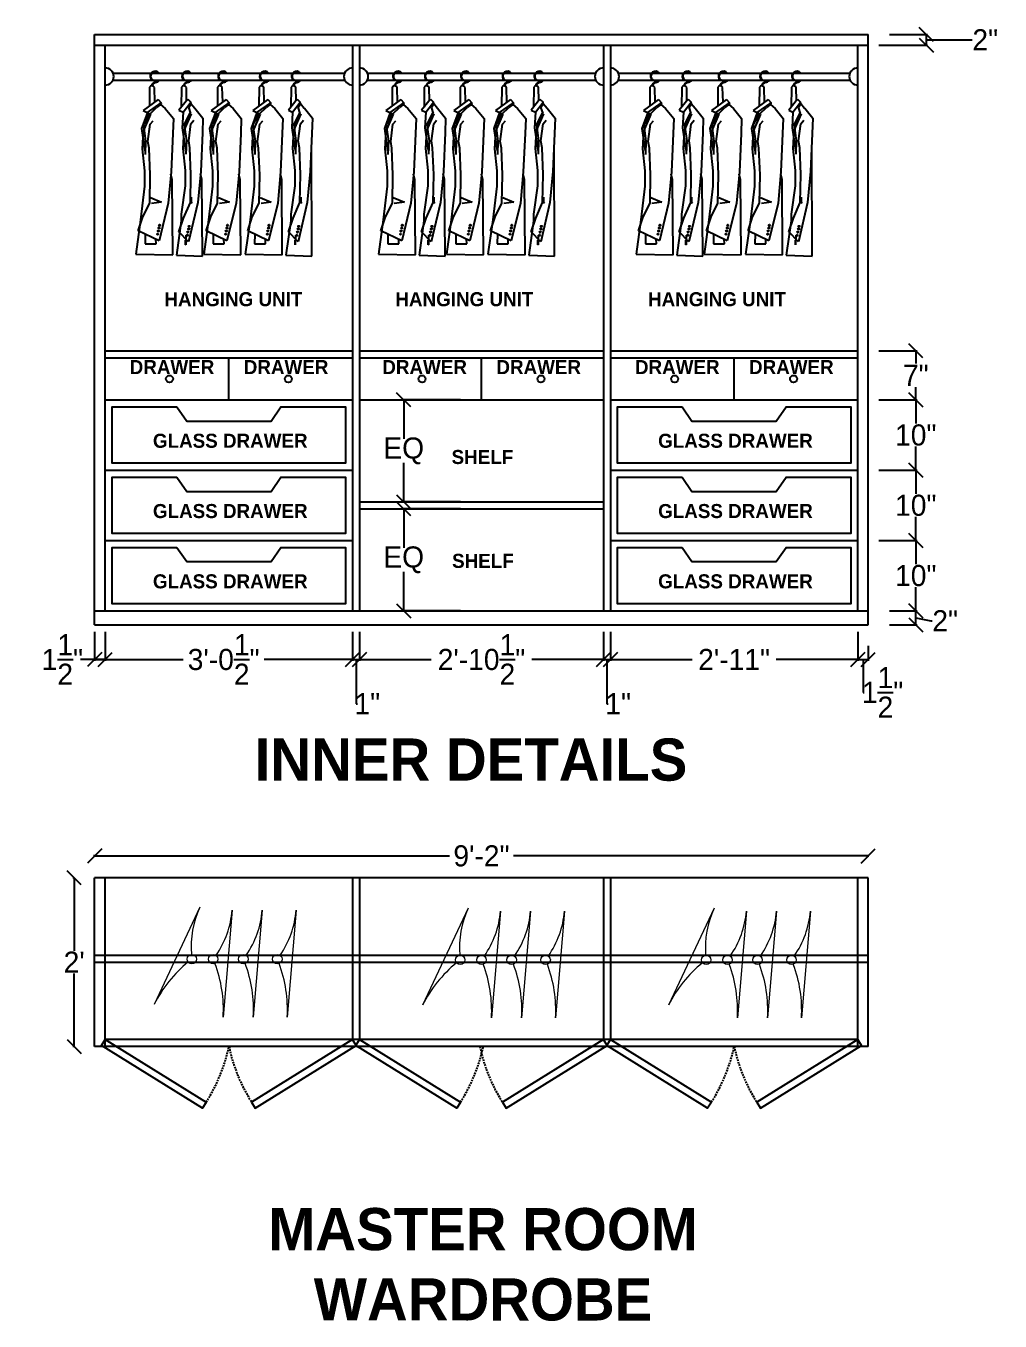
# Model space of a CAD drawing. Header units: inches. Extents: x -2624 to 3682, y -673 to 3670.
# Drawn here: x 480 to 618.5, y 1325.4 to 1509.7 of the extents above; entities that cross this region are included whole.
import ezdxf

# ---------------------------------------------------------------- set-up
doc = ezdxf.new("R2010")
doc.units = ezdxf.units.IN
doc.header["$MEASUREMENT"] = 0
doc.linetypes.add('DASHED2', pattern=[0.375, 0.25, -0.125])
doc.layers.add('Furniture', color=251, linetype='Continuous', lineweight=18)
doc.styles.add('HEMI', font='stylu.ttf')
doc.styles.get("Standard").update_dxf_attribs({"font": 'arial.ttf'})
doc.dimstyles.get("Standard").update_dxf_attribs({"dimtxt": 0.18, "dimasz": 0.18, "dimexe": 0.18, "dimexo": 0.0625, "dimgap": 0.09, "dimtad": 0, "dimtih": 1, "dimtoh": 1, "dimdec": 0, "dimzin": 0, "dimdsep": 46, "dimlunit": 4, "dimtxsty": 'Standard', "dimcen": 0.09, "dimadec": 0, "dimazin": 0, "dimtfac": 1, "dimtdec": 0, "dimtofl": 0, "dimtmove": 0, "dimatfit": 3, "dimfxl": 1, "dimtolj": 1, "dimtzin": 0, "dimarcsym": 0})

# ---------------------------------------------------------------- blocks, each defined once
blk = doc.blocks.new('46u46 u')
at = {"layer": 'Furniture', "color": 133, "lineweight": -2, "true_color": 0x84cdcc}
for p, q in [((1719223.22, 5855.25), (1719238.43, 5853.97)), ((1719223.22, 5850.43), (1719238.43, 5849.14)), ((1719223.22, 5846.14), (1719238.43, 5844.86)), ((1719222.81, 5841.56), (1719236.62, 5835.07))]:
    blk.add_line(p, q, dxfattribs=at)
for centre in [(1719230.18, 5852.56), (1719230.18, 5847.73), (1719230.18, 5843.45), (1719230.18, 5840.42)]:
    blk.add_circle(centre, 0.673, dxfattribs=at)
for centre, radius, start, end in [((1719222.13, 5842.1), 13.19, 55.3487, 85.2486), ((1719237.35, 5835.38), 18.62, 86.6903, 110.6016), ((1719222.13, 5837.28), 13.19, 55.3487, 85.2486), ((1719237.35, 5830.56), 18.62, 86.6903, 110.6016), ((1719222.13, 5833), 13.19, 55.3487, 85.2486), ((1719237.35, 5826.27), 18.62, 86.6903, 110.6016), ((1719228.44, 5853.49), 13.19, 244.7514, 274.6513), ((1719244.98, 5851.7), 18.62, 219.3984, 243.3097)]:
    blk.add_arc(centre, radius, start, end, dxfattribs=at)
blk = doc.blocks.new('rdth')
at = {"color": 18, "true_color": 0x000000}
for p, q in [((3607.32, 824.21), (3607.31, 822.23)), ((3607.87, 822.64), (3607.83, 824.19)), ((3610.69, 824.21), (3610.67, 822.12)), ((3611.23, 822.81), (3611.2, 824.19)), ((3614.48, 824.21), (3614.47, 822.23)), ((3615.03, 822.64), (3614.99, 824.19)), ((3618.86, 824.21), (3618.85, 822.23)), ((3619.41, 822.64), (3619.37, 824.19)), ((3622.23, 824.21), (3622.22, 822.12)), ((3622.77, 822.81), (3622.74, 824.19)), ((3608.23, 822.91), (3606.66, 821.75)), ((3607.1, 821.54), (3608.55, 822.59)), ((3607.38, 821.41), (3608.07, 822.09)), ((3608.58, 822.47), (3608.07, 822.09)), ((3608.23, 822.91), (3608.55, 822.59)), ((3608.48, 822.4), (3608.98, 821.97)), ((3608.58, 822.47), (3608.55, 822.59)), ((3611.34, 822.95), (3610.41, 821.79)), ((3610.85, 821.58), (3611.67, 822.63)), ((3611.34, 822.95), (3611.67, 822.63)), ((3611.7, 822.51), (3611.45, 822.13)), ((3611.67, 821.45), (3611.45, 822.13)), ((3611.7, 822.51), (3611.67, 822.63)), ((3611.69, 822.51), (3612.09, 822.01)), ((3615.39, 822.91), (3613.82, 821.75)), ((3614.26, 821.54), (3615.71, 822.59)), ((3614.54, 821.41), (3615.23, 822.09)), ((3615.74, 822.47), (3615.23, 822.09)), ((3615.39, 822.91), (3615.71, 822.59)), ((3615.64, 822.4), (3616.14, 821.97)), ((3615.74, 822.47), (3615.71, 822.59)), ((3619.77, 822.91), (3618.2, 821.75)), ((3618.64, 821.54), (3620.1, 822.59)), ((3618.92, 821.41), (3619.61, 822.09)), ((3620.12, 822.47), (3619.61, 822.09)), ((3619.77, 822.91), (3620.1, 822.59)), ((3620.02, 822.4), (3620.52, 821.97)), ((3620.12, 822.47), (3620.1, 822.59)), ((3622.89, 822.95), (3621.95, 821.79)), ((3622.4, 821.58), (3623.21, 822.63)), ((3622.89, 822.95), (3623.21, 822.63)), ((3623.24, 822.51), (3622.99, 822.13)), ((3623.21, 821.45), (3622.99, 822.13)), ((3623.24, 822.51), (3623.21, 822.63)), ((3623.23, 822.51), (3623.63, 822.01)), ((3607.1, 821.54), (3606.49, 819.88)), ((3607.43, 821.39), (3606.65, 819.6)), ((3606.66, 821.75), (3607.43, 821.38)), ((3606.68, 820.22), (3607.32, 821.44)), ((3608.98, 821.97), (3609.83, 820.93)), ((3609.83, 820.93), (3609.77, 819.35)), ((3610.41, 821.79), (3610.85, 821.58)), ((3610.85, 821.58), (3610.77, 819.92)), ((3611.71, 821.43), (3610.94, 819.64)), ((3610.96, 820.26), (3611.61, 821.48)), ((3611.69, 820.37), (3611.99, 820.73)), ((3612.1, 822.01), (3612.95, 820.97)), ((3612.95, 820.97), (3612.89, 819.4)), ((3614.26, 821.54), (3613.65, 819.88)), ((3614.59, 821.39), (3613.81, 819.6)), ((3613.82, 821.75), (3614.59, 821.38)), ((3613.84, 820.22), (3614.48, 821.44)), ((3616.14, 821.97), (3616.99, 820.93)), ((3616.99, 820.93), (3616.93, 819.35)), ((3618.64, 821.54), (3618.03, 819.88)), ((3618.97, 821.39), (3618.19, 819.6)), ((3618.2, 821.75), (3618.97, 821.38)), ((3618.22, 820.22), (3618.86, 821.44)), ((3620.52, 821.97), (3621.38, 820.93)), ((3621.38, 820.93), (3621.31, 819.35)), ((3621.95, 821.79), (3622.4, 821.58)), ((3622.4, 821.58), (3622.32, 819.92)), ((3623.26, 821.43), (3622.48, 819.64)), ((3622.51, 820.26), (3623.15, 821.48)), ((3623.23, 820.37), (3623.53, 820.73)), ((3623.64, 822.01), (3624.49, 820.97)), ((3624.49, 820.97), (3624.25, 815.33)), ((3606.49, 819.88), (3606.83, 817.52)), ((3606.65, 819.6), (3606.55, 817.71)), ((3606.68, 820.22), (3606.91, 818.54)), ((3607.16, 818.5), (3607.4, 820.33)), ((3607.4, 820.33), (3607.71, 820.69)), ((3609.77, 819.35), (3609.59, 815.29)), ((3610.77, 819.92), (3611.12, 817.56)), ((3610.94, 819.64), (3610.84, 817.76)), ((3610.96, 820.26), (3611.2, 818.58)), ((3611.45, 818.55), (3611.69, 820.37)), ((3612.89, 819.4), (3612.71, 815.33)), ((3613.65, 819.88), (3613.99, 817.52)), ((3613.81, 819.6), (3613.71, 817.71)), ((3613.84, 820.22), (3614.07, 818.54)), ((3614.32, 818.5), (3614.56, 820.33)), ((3614.56, 820.33), (3614.86, 820.69)), ((3616.93, 819.35), (3616.75, 815.29)), ((3618.03, 819.88), (3618.37, 817.52)), ((3618.19, 819.6), (3618.09, 817.71)), ((3618.22, 820.22), (3618.46, 818.54)), ((3618.7, 818.5), (3618.94, 820.33)), ((3618.94, 820.33), (3619.25, 820.69)), ((3621.31, 819.35), (3621.13, 815.29)), ((3622.32, 819.92), (3622.66, 817.56)), ((3622.48, 819.64), (3622.38, 817.76)), ((3622.51, 820.26), (3622.74, 818.58)), ((3622.99, 818.55), (3623.23, 820.37)), ((3606.91, 818.54), (3606.86, 817.12)), ((3607.28, 817.78), (3607.16, 818.5)), ((3611.2, 818.58), (3611.14, 817.16)), ((3611.57, 817.82), (3611.45, 818.55)), ((3614.07, 818.54), (3614.02, 817.12)), ((3614.44, 817.78), (3614.32, 818.5)), ((3618.46, 818.54), (3618.4, 817.12)), ((3618.82, 817.78), (3618.7, 818.5)), ((3622.74, 818.58), (3622.69, 817.16)), ((3623.11, 817.82), (3622.99, 818.55)), ((3624.43, 806.42), (3624.37, 818.15)), ((3606.55, 817.71), (3606.79, 815.41)), ((3607.4, 814.98), (3607.28, 817.78)), ((3610.84, 817.76), (3611.08, 815.45)), ((3611.69, 815.02), (3611.57, 817.82)), ((3613.71, 817.71), (3613.95, 815.41)), ((3614.56, 814.98), (3614.44, 817.78)), ((3618.09, 817.71), (3618.34, 815.41)), ((3618.94, 814.98), (3618.82, 817.78)), ((3622.38, 817.76), (3622.62, 815.45)), ((3623.23, 815.02), (3623.11, 817.82)), ((3606.79, 815.41), (3606.79, 813.77)), ((3609.59, 815.29), (3609.29, 812.01)), ((3611.08, 815.45), (3611.08, 813.81)), ((3612.71, 815.33), (3612.4, 812.05)), ((3613.95, 815.41), (3613.95, 813.77)), ((3616.75, 815.29), (3616.45, 812.01)), ((3618.34, 815.41), (3618.34, 813.77)), ((3621.13, 815.29), (3620.83, 812.01)), ((3622.62, 815.45), (3622.62, 813.81)), ((3624.25, 815.33), (3623.94, 812.05)), ((3607.34, 812.01), (3607.4, 814.98)), ((3609.71, 814.44), (3609.57, 815.04)), ((3609.77, 806.53), (3609.71, 814.44)), ((3611.63, 812.05), (3611.69, 815.02)), ((3612.83, 814.48), (3612.68, 815.08)), ((3612.89, 806.42), (3612.83, 814.48)), ((3614.5, 812.01), (3614.56, 814.98)), ((3616.87, 814.44), (3616.73, 815.04)), ((3616.93, 806.53), (3616.87, 814.44)), ((3618.88, 812.01), (3618.94, 814.98)), ((3621.25, 814.44), (3621.11, 815.04)), ((3621.31, 806.53), (3621.25, 814.44)), ((3623.17, 812.05), (3623.23, 815.02)), ((3606.79, 813.77), (3606.37, 810.22)), ((3607.43, 812.59), (3608.6, 812.11)), ((3611.08, 813.81), (3610.66, 810.83)), ((3611.72, 812.63), (3611.72, 812.15)), ((3613.95, 813.77), (3613.53, 810.22)), ((3614.59, 812.59), (3615.76, 812.11)), ((3618.34, 813.77), (3617.91, 810.22)), ((3618.97, 812.59), (3620.14, 812.11)), ((3622.62, 813.81), (3622.2, 810.83)), ((3623.26, 812.63), (3623.26, 812.15)), ((3606.61, 810.54), (3607.34, 812.01)), ((3608.6, 812.11), (3607.53, 811.95)), ((3609.29, 812.01), (3608.32, 808.04)), ((3610.9, 810.43), (3611.63, 812.05)), ((3612.4, 812.05), (3611.43, 807.93)), ((3611.72, 812.15), (3611.81, 811.99)), ((3613.77, 810.54), (3614.5, 812.01)), ((3615.76, 812.11), (3614.69, 811.95)), ((3616.45, 812.01), (3615.48, 808.04)), ((3618.15, 810.54), (3618.88, 812.01)), ((3620.14, 812.11), (3619.07, 811.95)), ((3620.83, 812.01), (3619.86, 808.04)), ((3622.44, 810.43), (3623.17, 812.05)), ((3623.94, 812.05), (3622.98, 807.93)), ((3623.26, 812.15), (3623.36, 811.99)), ((3606.37, 810.24), (3605.87, 806.63)), ((3606.13, 809.08), (3606.61, 810.54)), ((3606.37, 810.22), (3606.37, 810.24)), ((3610.66, 810.13), (3610.15, 806.52)), ((3610.42, 808.97), (3610.9, 810.43)), ((3610.66, 810.83), (3610.66, 810.13)), ((3613.53, 810.24), (3613.03, 806.63)), ((3613.29, 809.08), (3613.77, 810.54)), ((3613.53, 810.22), (3613.53, 810.24)), ((3617.91, 810.24), (3617.41, 806.63)), ((3617.67, 809.08), (3618.15, 810.54)), ((3617.91, 810.22), (3617.91, 810.24)), ((3622.2, 810.13), (3621.7, 806.52)), ((3621.96, 808.97), (3622.44, 810.43)), ((3622.2, 810.83), (3622.2, 810.13)), ((3608.32, 808.04), (3606.13, 809.08)), ((3606.87, 808.73), (3606.85, 807.7)), ((3611.43, 807.93), (3610.42, 808.97)), ((3611.15, 808.62), (3611.14, 807.59)), ((3615.48, 808.04), (3613.29, 809.08)), ((3614.02, 808.73), (3614.01, 807.7)), ((3619.86, 808.04), (3617.67, 809.08)), ((3618.41, 808.73), (3618.39, 807.7)), ((3622.98, 807.93), (3621.96, 808.97)), ((3622.69, 808.62), (3622.68, 807.59)), ((3606.85, 807.7), (3608.01, 807.72)), ((3608.01, 807.72), (3608, 808.2)), ((3611.12, 807.61), (3611.11, 808.09)), ((3611.14, 807.59), (3611.12, 807.61)), ((3614.01, 807.7), (3615.17, 807.72)), ((3615.17, 807.72), (3615.15, 808.2)), ((3618.39, 807.7), (3619.55, 807.72)), ((3619.55, 807.72), (3619.54, 808.2)), ((3622.67, 807.61), (3622.65, 808.09)), ((3622.68, 807.59), (3622.67, 807.61)), ((3605.87, 806.63), (3609.77, 806.53)), ((3610.15, 806.52), (3612.89, 806.42)), ((3613.03, 806.63), (3616.93, 806.53)), ((3617.41, 806.63), (3621.31, 806.53)), ((3621.7, 806.52), (3624.43, 806.42))]:
    blk.add_line(p, q, dxfattribs=at)
for centre, radius in [((3607.62, 824.97), 0.055), ((3610.97, 824.97), 0.055), ((3614.78, 824.97), 0.055), ((3619.16, 824.97), 0.055), ((3622.51, 824.97), 0.055), ((3608.19, 808.73), 0.0683), ((3608.25, 809.06), 0.0683), ((3608.33, 809.38), 0.0683), ((3608.38, 809.66), 0.0683), ((3611.3, 808.61), 0.0683), ((3611.36, 808.95), 0.0683), ((3611.45, 809.27), 0.0683), ((3611.5, 809.55), 0.0683), ((3615.35, 808.73), 0.0683), ((3615.41, 809.06), 0.0683), ((3615.49, 809.38), 0.0683), ((3615.54, 809.66), 0.0683), ((3619.73, 808.73), 0.0683), ((3619.79, 809.06), 0.0683), ((3619.87, 809.38), 0.0683), ((3619.92, 809.66), 0.0683), ((3622.84, 808.61), 0.0683), ((3622.91, 808.95), 0.0683), ((3622.99, 809.27), 0.0683), ((3623.04, 809.55), 0.0683)]:
    blk.add_circle(centre, radius, dxfattribs=at)
for centre, radius, start, end in [((3607.9, 825.38), 0.522, 58.8889, 230.4094), ((3607.9, 825.38), 0.465, 58.8889, 230.4094), ((3607.86, 825.31), 0.552, 278.1438, 320.7311), ((3607.86, 825.31), 0.609, 278.1438, 325.0188), ((3607.86, 825.31), 0.552, 46.2084, 58.8889), ((3607.86, 825.31), 0.609, 40.831, 58.8889), ((3611.26, 825.38), 0.522, 58.8889, 230.4094), ((3611.26, 825.38), 0.465, 58.8889, 230.4094), ((3611.21, 825.31), 0.552, 278.1438, 320.7311), ((3611.21, 825.31), 0.609, 278.1438, 325.0188), ((3611.21, 825.31), 0.552, 46.2084, 58.8889), ((3611.21, 825.31), 0.609, 40.831, 58.8889), ((3615.06, 825.38), 0.522, 58.8889, 230.4094), ((3615.06, 825.38), 0.465, 58.8889, 230.4094), ((3615.01, 825.31), 0.552, 278.1438, 320.7311), ((3615.01, 825.31), 0.609, 278.1438, 325.0188), ((3615.01, 825.31), 0.552, 46.2084, 58.8889), ((3615.01, 825.31), 0.609, 40.831, 58.8889), ((3619.44, 825.38), 0.522, 58.8889, 230.4094), ((3619.44, 825.38), 0.465, 58.8889, 230.4094), ((3619.4, 825.31), 0.552, 278.1438, 320.7311), ((3619.4, 825.31), 0.609, 278.1438, 325.0188), ((3619.4, 825.31), 0.552, 46.2084, 58.8889), ((3619.4, 825.31), 0.609, 40.831, 58.8889), ((3622.8, 825.38), 0.522, 58.8889, 230.4094), ((3622.8, 825.38), 0.465, 58.8889, 230.4094), ((3622.75, 825.31), 0.552, 278.1438, 320.7311), ((3622.75, 825.31), 0.609, 278.1438, 325.0188), ((3622.75, 825.31), 0.552, 46.2084, 58.8889), ((3622.75, 825.31), 0.609, 40.831, 58.8889), ((3607.57, 824.07), 0.288, 24.2419, 150.7783), ((3608, 824.31), 0.457, 98.1438, 177.8717), ((3608, 824.31), 0.4, 98.1438, 177.7449), ((3610.94, 824.07), 0.288, 24.2419, 150.7783), ((3611.35, 824.31), 0.457, 98.1438, 177.8717), ((3611.35, 824.31), 0.4, 98.1438, 177.7449), ((3614.73, 824.07), 0.288, 24.2419, 150.7783), ((3615.16, 824.31), 0.457, 98.1438, 177.8717), ((3615.16, 824.31), 0.4, 98.1438, 177.7449), ((3619.11, 824.07), 0.288, 24.2419, 150.7783), ((3619.54, 824.31), 0.457, 98.1438, 177.8717), ((3619.54, 824.31), 0.4, 98.1438, 177.7449), ((3622.48, 824.07), 0.288, 24.2419, 150.7783), ((3622.89, 824.31), 0.457, 98.1438, 177.8717), ((3622.89, 824.31), 0.4, 98.1438, 177.7449)]:
    blk.add_arc(centre, radius, start, end, dxfattribs=at)
blk = doc.blocks.new('_Oblique')
at = {"color": 0, "linetype": 'ByBlock', "lineweight": -2}
blk.add_line((-0.5, -0.5), (0.5, 0.5), dxfattribs=at)
blk = doc.blocks.new('*D98')
at = {"color": 254, "lineweight": -2, "transparency": 16777216}
for p, q in [((486.75, 1388.45), (486.66, 1388.45)), ((486.75, 1364.45), (486.66, 1364.45))]:
    blk.add_line(p, q, dxfattribs=at)
at = {"color": 5, "lineweight": -2, "transparency": 16777216}
for p, q in [((486.84, 1388.45), (486.84, 1378.07)), ((486.84, 1364.45), (486.84, 1374.83))]:
    blk.add_line(p, q, dxfattribs=at)
at = {"layer": 'Defpoints', "color": 0, "transparency": 16777216}
for p in [(489.75, 1388.45), (486.84, 1364.45), (489.75, 1364.45)]:
    blk.add_point(p, dxfattribs=at)
at = {"color": 5, "lineweight": -2, "transparency": 16777216, "xscale": 2, "yscale": 2, "zscale": 2}
for p, rotation in [((486.84, 1388.45), 90), ((486.84, 1364.45), 270)]:
    blk.add_blockref('_Oblique', p, dxfattribs=dict(at, rotation=rotation))
at = {"color": 5, "transparency": 16777216, "insert": (486.84, 1376.45), "char_height": 3, "attachment_point": 5, "style": 'HEMI'}
blk.add_mtext("\\A1;2'", dxfattribs=at)
blk = doc.blocks.new('*D99')
at = {"color": 254, "lineweight": -2, "transparency": 16777216}
for p, q in [((489.75, 1391.45), (489.75, 1391.73)), ((599.75, 1391.45), (599.75, 1391.73))]:
    blk.add_line(p, q, dxfattribs=at)
at = {"color": 5, "lineweight": -2, "transparency": 16777216}
for p, q in [((489.75, 1391.55), (540.18, 1391.55)), ((599.75, 1391.55), (549.32, 1391.55))]:
    blk.add_line(p, q, dxfattribs=at)
at = {"layer": 'Defpoints', "color": 0, "transparency": 16777216}
for p in [(599.75, 1391.55), (489.75, 1388.45), (599.75, 1388.45)]:
    blk.add_point(p, dxfattribs=at)
at = {"color": 5, "lineweight": -2, "transparency": 16777216, "xscale": 2, "yscale": 2, "zscale": 2, "rotation": 180}
blk.add_blockref('_Oblique', (489.75, 1391.55), dxfattribs=at)
at = {"color": 5, "lineweight": -2, "transparency": 16777216, "xscale": 2, "yscale": 2, "zscale": 2}
blk.add_blockref('_Oblique', (599.75, 1391.55), dxfattribs=at)
at = {"color": 5, "transparency": 16777216, "insert": (544.75, 1391.55), "char_height": 3, "attachment_point": 5, "style": 'HEMI'}
blk.add_mtext('\\A1;9\'-2"', dxfattribs=at)
blk = doc.blocks.new('*D100')
at = {"color": 254, "lineweight": -2, "transparency": 16777216}
for p, q in [((602.75, 1426.43), (606.68, 1426.43)), ((602.75, 1424.43), (606.68, 1424.43))]:
    blk.add_line(p, q, dxfattribs=at)
at = {"color": 5, "lineweight": -2, "transparency": 16777216}
for p, q in [((606.5, 1424.43), (606.5, 1426.43)), ((606.5, 1425.43), (608.64, 1425.02)), ((608.64, 1425.02), (608.82, 1425.02))]:
    blk.add_line(p, q, dxfattribs=at)
at = {"layer": 'Defpoints', "color": 0, "transparency": 16777216}
for p in [(599.75, 1426.43), (606.5, 1426.43), (599.75, 1424.43)]:
    blk.add_point(p, dxfattribs=at)
at = {"color": 5, "lineweight": -2, "transparency": 16777216, "xscale": 2, "yscale": 2, "zscale": 2}
for p, rotation in [((606.5, 1426.43), 90), ((606.5, 1424.43), 270)]:
    blk.add_blockref('_Oblique', p, dxfattribs=dict(at, rotation=rotation))
at = {"color": 5, "transparency": 16777216, "insert": (610.68, 1425.02), "char_height": 3, "attachment_point": 5, "style": 'HEMI'}
blk.add_mtext('\\A1;2"', dxfattribs=at)
blk = doc.blocks.new('*D101')
at = {"color": 254, "lineweight": -2, "transparency": 16777216}
for p, q in [((601.25, 1436.43), (606.68, 1436.43)), ((602.75, 1426.43), (606.68, 1426.43))]:
    blk.add_line(p, q, dxfattribs=at)
at = {"color": 5, "lineweight": -2, "transparency": 16777216}
for p, q in [((606.5, 1436.43), (606.5, 1433.08)), ((606.5, 1426.43), (606.5, 1429.79))]:
    blk.add_line(p, q, dxfattribs=at)
at = {"layer": 'Defpoints', "color": 0, "transparency": 16777216}
for p in [(598.25, 1436.43), (606.5, 1436.43), (599.75, 1426.43)]:
    blk.add_point(p, dxfattribs=at)
at = {"color": 5, "lineweight": -2, "transparency": 16777216, "xscale": 2, "yscale": 2, "zscale": 2}
for p, rotation in [((606.5, 1436.43), 90), ((606.5, 1426.43), 270)]:
    blk.add_blockref('_Oblique', p, dxfattribs=dict(at, rotation=rotation))
at = {"color": 5, "transparency": 16777216, "insert": (606.5, 1431.43), "char_height": 3, "attachment_point": 5, "style": 'HEMI'}
blk.add_mtext('\\A1;10"', dxfattribs=at)
blk = doc.blocks.new('*D102')
at = {"color": 254, "lineweight": -2, "transparency": 16777216}
for p, q in [((601.25, 1446.43), (606.68, 1446.43)), ((601.25, 1436.43), (606.68, 1436.43))]:
    blk.add_line(p, q, dxfattribs=at)
at = {"color": 5, "lineweight": -2, "transparency": 16777216}
for p, q in [((606.5, 1446.43), (606.5, 1443.08)), ((606.5, 1436.43), (606.5, 1439.79))]:
    blk.add_line(p, q, dxfattribs=at)
at = {"layer": 'Defpoints', "color": 0, "transparency": 16777216}
for p in [(598.25, 1446.43), (606.5, 1446.43), (598.25, 1436.43)]:
    blk.add_point(p, dxfattribs=at)
at = {"color": 5, "lineweight": -2, "transparency": 16777216, "xscale": 2, "yscale": 2, "zscale": 2}
for p, rotation in [((606.5, 1446.43), 90), ((606.5, 1436.43), 270)]:
    blk.add_blockref('_Oblique', p, dxfattribs=dict(at, rotation=rotation))
at = {"color": 5, "transparency": 16777216, "insert": (606.5, 1441.43), "char_height": 3, "attachment_point": 5, "style": 'HEMI'}
blk.add_mtext('\\A1;10"', dxfattribs=at)
blk = doc.blocks.new('*D97')
at = {"color": 254, "lineweight": -2, "transparency": 16777216}
for p, q in [((601.25, 1456.43), (606.68, 1456.43)), ((601.25, 1446.43), (606.68, 1446.43))]:
    blk.add_line(p, q, dxfattribs=at)
at = {"color": 5, "lineweight": -2, "transparency": 16777216}
for p, q in [((606.5, 1456.43), (606.5, 1453.08)), ((606.5, 1446.43), (606.5, 1449.79))]:
    blk.add_line(p, q, dxfattribs=at)
at = {"layer": 'Defpoints', "color": 0, "transparency": 16777216}
for p in [(598.25, 1456.43), (606.5, 1456.43), (598.25, 1446.43)]:
    blk.add_point(p, dxfattribs=at)
at = {"color": 5, "lineweight": -2, "transparency": 16777216, "xscale": 2, "yscale": 2, "zscale": 2}
for p, rotation in [((606.5, 1456.43), 90), ((606.5, 1446.43), 270)]:
    blk.add_blockref('_Oblique', p, dxfattribs=dict(at, rotation=rotation))
at = {"color": 5, "transparency": 16777216, "insert": (606.5, 1451.43), "char_height": 3, "attachment_point": 5, "style": 'HEMI'}
blk.add_mtext('\\A1;10"', dxfattribs=at)
blk = doc.blocks.new('*D111')
at = {"color": 254, "lineweight": -2, "transparency": 16777216}
for p, q in [((601.25, 1463.43), (606.68, 1463.43)), ((601.25, 1456.43), (606.68, 1456.43))]:
    blk.add_line(p, q, dxfattribs=at)
at = {"color": 5, "lineweight": -2, "transparency": 16777216}
for p, q in [((606.5, 1463.43), (606.5, 1461.63)), ((606.5, 1456.43), (606.5, 1458.24))]:
    blk.add_line(p, q, dxfattribs=at)
at = {"layer": 'Defpoints', "color": 0, "transparency": 16777216}
for p in [(598.25, 1463.43), (606.5, 1463.43), (598.25, 1456.43)]:
    blk.add_point(p, dxfattribs=at)
at = {"color": 5, "lineweight": -2, "transparency": 16777216, "xscale": 2, "yscale": 2, "zscale": 2}
for p, rotation in [((606.5, 1463.43), 90), ((606.5, 1456.43), 270)]:
    blk.add_blockref('_Oblique', p, dxfattribs=dict(at, rotation=rotation))
at = {"color": 5, "transparency": 16777216, "insert": (606.5, 1459.93), "char_height": 3, "attachment_point": 5, "style": 'HEMI'}
blk.add_mtext('\\A1;7"', dxfattribs=at)
blk = doc.blocks.new('*D112')
at = {"color": 254, "lineweight": -2, "transparency": 16777216}
for p, q in [((602.75, 1508.43), (608.18, 1508.43)), ((601.25, 1506.93), (608.18, 1506.93))]:
    blk.add_line(p, q, dxfattribs=at)
at = {"color": 5, "lineweight": -2, "transparency": 16777216}
for p, q in [((608, 1508.43), (608, 1506.93)), ((608, 1507.68), (614.34, 1507.68)), ((614.34, 1507.68), (614.52, 1507.68))]:
    blk.add_line(p, q, dxfattribs=at)
at = {"layer": 'Defpoints', "color": 0, "transparency": 16777216}
for p in [(599.75, 1508.43), (598.25, 1506.93), (608, 1506.93)]:
    blk.add_point(p, dxfattribs=at)
at = {"color": 5, "lineweight": -2, "transparency": 16777216, "xscale": 2, "yscale": 2, "zscale": 2}
for p, rotation in [((608, 1508.43), 90), ((608, 1506.93), 270)]:
    blk.add_blockref('_Oblique', p, dxfattribs=dict(at, rotation=rotation))
at = {"color": 5, "transparency": 16777216, "insert": (616.38, 1507.68), "char_height": 3, "attachment_point": 5, "style": 'HEMI'}
blk.add_mtext('\\A1;2"', dxfattribs=at)
blk = doc.blocks.new('*D113')
at = {"color": 254, "lineweight": -2, "transparency": 16777216}
for p, q in [((489.75, 1423.43), (489.75, 1419.33)), ((491.25, 1423.43), (491.25, 1419.33))]:
    blk.add_line(p, q, dxfattribs=at)
at = {"color": 5, "lineweight": -2, "transparency": 16777216}
for p, q in [((489.75, 1419.51), (487.75, 1419.51)), ((491.25, 1419.51), (489.75, 1419.51))]:
    blk.add_line(p, q, dxfattribs=at)
at = {"layer": 'Defpoints', "color": 0, "transparency": 16777216}
for p in [(489.75, 1426.43), (491.25, 1426.43), (489.75, 1419.51)]:
    blk.add_point(p, dxfattribs=at)
at = {"color": 5, "lineweight": -2, "transparency": 16777216, "xscale": 2, "yscale": 2, "zscale": 2, "rotation": 180}
blk.add_blockref('_Oblique', (489.75, 1419.51), dxfattribs=at)
at = {"color": 5, "lineweight": -2, "transparency": 16777216, "xscale": 2, "yscale": 2, "zscale": 2}
blk.add_blockref('_Oblique', (491.25, 1419.51), dxfattribs=at)
at = {"color": 5, "transparency": 16777216, "insert": (485.16, 1419.51), "char_height": 3, "attachment_point": 5, "style": 'HEMI'}
blk.add_mtext('\\A1;1{\\H1x;\\S1/2;}"', dxfattribs=at)
blk = doc.blocks.new('*D114')
at = {"color": 254, "lineweight": -2, "transparency": 16777216}
for p, q in [((489.75, 1423.43), (489.75, 1419.33)), ((526.42, 1423.43), (526.42, 1419.33))]:
    blk.add_line(p, q, dxfattribs=at)
at = {"color": 5, "lineweight": -2, "transparency": 16777216}
for p, q in [((489.75, 1419.51), (502.33, 1419.51)), ((526.42, 1419.51), (513.84, 1419.51))]:
    blk.add_line(p, q, dxfattribs=at)
at = {"layer": 'Defpoints', "color": 0, "transparency": 16777216}
for p in [(489.75, 1426.43), (526.42, 1426.43), (526.42, 1419.51)]:
    blk.add_point(p, dxfattribs=at)
at = {"color": 5, "lineweight": -2, "transparency": 16777216, "xscale": 2, "yscale": 2, "zscale": 2, "rotation": 180}
blk.add_blockref('_Oblique', (489.75, 1419.51), dxfattribs=at)
at = {"color": 5, "lineweight": -2, "transparency": 16777216, "xscale": 2, "yscale": 2, "zscale": 2}
blk.add_blockref('_Oblique', (526.42, 1419.51), dxfattribs=at)
at = {"color": 5, "transparency": 16777216, "insert": (508.09, 1419.51), "char_height": 3, "attachment_point": 5, "style": 'HEMI'}
blk.add_mtext('\\A1;3\'-0{\\H1x;\\S1/2;}"', dxfattribs=at)
blk = doc.blocks.new('*D107')
at = {"color": 254, "lineweight": -2, "transparency": 16777216}
for p, q in [((526.42, 1423.43), (526.42, 1419.33)), ((527.42, 1423.43), (527.42, 1419.33))]:
    blk.add_line(p, q, dxfattribs=at)
at = {"color": 5, "lineweight": -2, "transparency": 16777216}
for p, q in [((526.42, 1419.51), (527.42, 1419.51)), ((526.92, 1419.51), (526.92, 1413.22)), ((526.92, 1413.22), (527.1, 1413.22))]:
    blk.add_line(p, q, dxfattribs=at)
at = {"layer": 'Defpoints', "color": 0, "transparency": 16777216}
for p in [(526.42, 1426.43), (527.42, 1426.43), (527.42, 1419.51)]:
    blk.add_point(p, dxfattribs=at)
at = {"color": 5, "lineweight": -2, "transparency": 16777216, "xscale": 2, "yscale": 2, "zscale": 2, "rotation": 180}
blk.add_blockref('_Oblique', (526.42, 1419.51), dxfattribs=at)
at = {"color": 5, "lineweight": -2, "transparency": 16777216, "xscale": 2, "yscale": 2, "zscale": 2}
blk.add_blockref('_Oblique', (527.42, 1419.51), dxfattribs=at)
at = {"color": 5, "transparency": 16777216, "insert": (528.52, 1413.22), "char_height": 3, "attachment_point": 5, "style": 'HEMI'}
blk.add_mtext('\\A1;1"', dxfattribs=at)
blk = doc.blocks.new('*D108')
at = {"color": 254, "lineweight": -2, "transparency": 16777216}
for p, q in [((527.42, 1423.43), (527.42, 1419.33)), ((562.09, 1423.43), (562.09, 1419.33))]:
    blk.add_line(p, q, dxfattribs=at)
at = {"color": 5, "lineweight": -2, "transparency": 16777216}
for p, q in [((527.42, 1419.51), (537.6, 1419.51)), ((562.09, 1419.51), (551.9, 1419.51))]:
    blk.add_line(p, q, dxfattribs=at)
at = {"layer": 'Defpoints', "color": 0, "transparency": 16777216}
for p in [(527.42, 1426.43), (562.09, 1426.43), (562.09, 1419.51)]:
    blk.add_point(p, dxfattribs=at)
at = {"color": 5, "lineweight": -2, "transparency": 16777216, "xscale": 2, "yscale": 2, "zscale": 2, "rotation": 180}
blk.add_blockref('_Oblique', (527.42, 1419.51), dxfattribs=at)
at = {"color": 5, "lineweight": -2, "transparency": 16777216, "xscale": 2, "yscale": 2, "zscale": 2}
blk.add_blockref('_Oblique', (562.09, 1419.51), dxfattribs=at)
at = {"color": 5, "transparency": 16777216, "insert": (544.75, 1419.51), "char_height": 3, "attachment_point": 5, "style": 'HEMI'}
blk.add_mtext('\\A1;2\'-10{\\H1x;\\S1/2;}"', dxfattribs=at)
blk = doc.blocks.new('*D109')
at = {"color": 254, "lineweight": -2, "transparency": 16777216}
for p, q in [((562.09, 1423.43), (562.09, 1419.33)), ((563.09, 1423.43), (563.09, 1419.33))]:
    blk.add_line(p, q, dxfattribs=at)
at = {"color": 5, "lineweight": -2, "transparency": 16777216}
for p, q in [((562.09, 1419.51), (563.09, 1419.51)), ((562.59, 1419.51), (562.59, 1413.22)), ((562.59, 1413.22), (562.77, 1413.22))]:
    blk.add_line(p, q, dxfattribs=at)
at = {"layer": 'Defpoints', "color": 0, "transparency": 16777216}
for p in [(562.09, 1426.43), (563.09, 1426.43), (563.09, 1419.51)]:
    blk.add_point(p, dxfattribs=at)
at = {"color": 5, "lineweight": -2, "transparency": 16777216, "xscale": 2, "yscale": 2, "zscale": 2, "rotation": 180}
blk.add_blockref('_Oblique', (562.09, 1419.51), dxfattribs=at)
at = {"color": 5, "lineweight": -2, "transparency": 16777216, "xscale": 2, "yscale": 2, "zscale": 2}
blk.add_blockref('_Oblique', (563.09, 1419.51), dxfattribs=at)
at = {"color": 5, "transparency": 16777216, "insert": (564.19, 1413.22), "char_height": 3, "attachment_point": 5, "style": 'HEMI'}
blk.add_mtext('\\A1;1"', dxfattribs=at)
blk = doc.blocks.new('*D110')
at = {"color": 254, "lineweight": -2, "transparency": 16777216}
for p, q in [((563.09, 1423.43), (563.09, 1419.33)), ((598.25, 1423.43), (598.25, 1419.33))]:
    blk.add_line(p, q, dxfattribs=at)
at = {"color": 5, "lineweight": -2, "transparency": 16777216}
for p, q in [((563.09, 1419.51), (574.69, 1419.51)), ((598.25, 1419.51), (586.65, 1419.51))]:
    blk.add_line(p, q, dxfattribs=at)
at = {"layer": 'Defpoints', "color": 0, "transparency": 16777216}
for p in [(563.09, 1426.43), (598.25, 1426.43), (598.25, 1419.51)]:
    blk.add_point(p, dxfattribs=at)
at = {"color": 5, "lineweight": -2, "transparency": 16777216, "xscale": 2, "yscale": 2, "zscale": 2, "rotation": 180}
blk.add_blockref('_Oblique', (563.09, 1419.51), dxfattribs=at)
at = {"color": 5, "lineweight": -2, "transparency": 16777216, "xscale": 2, "yscale": 2, "zscale": 2}
blk.add_blockref('_Oblique', (598.25, 1419.51), dxfattribs=at)
at = {"color": 5, "transparency": 16777216, "insert": (580.67, 1419.51), "char_height": 3, "attachment_point": 5, "style": 'HEMI'}
blk.add_mtext('\\A1;2\'-11"', dxfattribs=at)
blk = doc.blocks.new('*D104')
at = {"color": 254, "lineweight": -2, "transparency": 16777216}
for p, q in [((598.25, 1423.43), (598.25, 1419.33)), ((599.75, 1421.43), (599.75, 1419.33))]:
    blk.add_line(p, q, dxfattribs=at)
at = {"color": 5, "lineweight": -2, "transparency": 16777216}
for p, q in [((598.25, 1419.51), (599.75, 1419.51)), ((599, 1419.51), (599, 1414.83)), ((599, 1414.83), (599.18, 1414.83))]:
    blk.add_line(p, q, dxfattribs=at)
at = {"layer": 'Defpoints', "color": 0, "transparency": 16777216}
for p in [(598.25, 1426.43), (599.75, 1424.43), (599.75, 1419.51)]:
    blk.add_point(p, dxfattribs=at)
at = {"color": 5, "lineweight": -2, "transparency": 16777216, "xscale": 2, "yscale": 2, "zscale": 2, "rotation": 180}
blk.add_blockref('_Oblique', (598.25, 1419.51), dxfattribs=at)
at = {"color": 5, "lineweight": -2, "transparency": 16777216, "xscale": 2, "yscale": 2, "zscale": 2}
blk.add_blockref('_Oblique', (599.75, 1419.51), dxfattribs=at)
at = {"color": 5, "transparency": 16777216, "insert": (601.78, 1414.83), "char_height": 3, "attachment_point": 5, "style": 'HEMI'}
blk.add_mtext('\\A1;1{\\H1x;\\S1/2;}"', dxfattribs=at)
blk = doc.blocks.new('*D105')
at = {"color": 254, "lineweight": -2, "transparency": 16777216}
for p, q in [((541.75, 1456.43), (533.51, 1456.43)), ((541.75, 1441.93), (533.51, 1441.93))]:
    blk.add_line(p, q, dxfattribs=at)
at = {"color": 5, "lineweight": -2, "transparency": 16777216}
for p, q in [((533.69, 1456.43), (533.69, 1450.88)), ((533.69, 1441.93), (533.69, 1447.48))]:
    blk.add_line(p, q, dxfattribs=at)
at = {"layer": 'Defpoints', "color": 0, "transparency": 16777216}
for p in [(544.75, 1456.43), (533.69, 1441.93), (544.75, 1441.93)]:
    blk.add_point(p, dxfattribs=at)
at = {"color": 5, "lineweight": -2, "transparency": 16777216, "xscale": 2, "yscale": 2, "zscale": 2}
for p, rotation in [((533.69, 1456.43), 90), ((533.69, 1441.93), 270)]:
    blk.add_blockref('_Oblique', p, dxfattribs=dict(at, rotation=rotation))
at = {"color": 5, "transparency": 16777216, "insert": (533.69, 1449.18), "char_height": 3, "attachment_point": 5, "style": 'HEMI'}
blk.add_mtext('\\A1;EQ', dxfattribs=at)
blk = doc.blocks.new('*D106')
at = {"color": 254, "lineweight": -2, "transparency": 16777216}
for p, q in [((541.75, 1440.93), (533.51, 1440.93)), ((541.75, 1426.43), (533.51, 1426.43))]:
    blk.add_line(p, q, dxfattribs=at)
at = {"color": 5, "lineweight": -2, "transparency": 16777216}
for p, q in [((533.69, 1440.93), (533.69, 1435.38)), ((533.69, 1426.43), (533.69, 1431.98))]:
    blk.add_line(p, q, dxfattribs=at)
at = {"layer": 'Defpoints', "color": 0, "transparency": 16777216}
for p in [(544.75, 1440.93), (533.69, 1426.43), (544.75, 1426.43)]:
    blk.add_point(p, dxfattribs=at)
at = {"color": 5, "lineweight": -2, "transparency": 16777216, "xscale": 2, "yscale": 2, "zscale": 2}
for p, rotation in [((533.69, 1440.93), 90), ((533.69, 1426.43), 270)]:
    blk.add_blockref('_Oblique', p, dxfattribs=dict(at, rotation=rotation))
at = {"color": 5, "transparency": 16777216, "insert": (533.69, 1433.68), "char_height": 3, "attachment_point": 5, "style": 'HEMI'}
blk.add_mtext('\\A1;EQ', dxfattribs=at)

msp = doc.modelspace()

# ---------------------------------------------------------------- linework, layer by layer
at = {"color": 18, "true_color": 0x000000}
for p, q in [((489.75, 1424.43), (489.75, 1508.43)), ((489.75, 1508.43), (599.75, 1508.43)), ((599.75, 1424.43), (599.75, 1508.43)), ((489.75, 1506.93), (599.75, 1506.93)), ((491.25, 1426.43), (491.25, 1506.93)), ((526.42, 1506.93), (526.42, 1426.43)), ((527.42, 1506.93), (527.42, 1426.43)), ((562.09, 1506.93), (562.09, 1426.43)), ((563.09, 1506.93), (563.09, 1426.43)), ((598.25, 1426.43), (598.25, 1506.93)), ((492.35, 1501.93), (525.32, 1501.93)), ((492.38, 1502.93), (525.29, 1502.93)), ((528.52, 1501.93), (560.98, 1501.93)), ((528.55, 1502.93), (560.96, 1502.93)), ((564.19, 1501.93), (597.15, 1501.93)), ((564.21, 1502.93), (597.12, 1502.93)), ((491.25, 1463.43), (526.42, 1463.43)), ((527.42, 1463.43), (562.09, 1463.43)), ((563.09, 1463.43), (598.25, 1463.43)), ((491.25, 1462.43), (526.42, 1462.43)), ((508.84, 1456.43), (508.84, 1462.43)), ((527.42, 1462.43), (562.09, 1462.43)), ((544.75, 1456.43), (544.75, 1462.43)), ((563.09, 1462.43), (598.25, 1462.43)), ((580.67, 1456.43), (580.67, 1462.43)), ((491.25, 1456.43), (526.42, 1456.43)), ((527.42, 1456.43), (562.09, 1456.43)), ((563.09, 1456.43), (598.25, 1456.43)), ((491.25, 1446.43), (526.42, 1446.43)), ((563.09, 1446.43), (598.25, 1446.43)), ((527.42, 1441.93), (562.09, 1441.93)), ((527.42, 1440.93), (562.09, 1440.93)), ((491.25, 1436.43), (526.42, 1436.43)), ((563.09, 1436.43), (598.25, 1436.43)), ((489.75, 1426.43), (599.75, 1426.43)), ((489.75, 1424.43), (599.75, 1424.43)), ((599.75, 1388.45), (489.75, 1388.45)), ((489.75, 1364.45), (489.75, 1388.45)), ((491.25, 1364.45), (491.25, 1388.45)), ((526.42, 1388.45), (526.42, 1365.45)), ((527.42, 1388.45), (527.42, 1365.45)), ((562.09, 1388.45), (562.09, 1365.45)), ((563.09, 1388.45), (563.09, 1365.45)), ((598.25, 1364.45), (598.25, 1388.45)), ((599.75, 1364.45), (599.75, 1388.45)), ((599.75, 1364.45), (489.75, 1364.45)), ((598.25, 1365.45), (491.25, 1365.45))]:
    msp.add_line(p, q, dxfattribs=at)
at = {"color": 9, "true_color": 0xc7c8ca}
for p, q in [((489.75, 1377.45), (599.75, 1377.45)), ((489.75, 1376.45), (599.75, 1376.45))]:
    msp.add_line(p, q, dxfattribs=at)
at = {"color": 143, "true_color": 0x7aafdf}
for points in [[(501.45, 1455.43), (502.84, 1453.43), (514.84, 1453.43), (516.22, 1455.43), (525.42, 1455.43), (525.42, 1447.43), (492.25, 1447.43), (492.25, 1455.43)], [(573.28, 1455.43), (574.67, 1453.43), (586.67, 1453.43), (588.05, 1455.43), (597.25, 1455.43), (597.25, 1447.43), (564.09, 1447.43), (564.09, 1455.43)], [(501.45, 1445.43), (502.84, 1443.43), (514.84, 1443.43), (516.22, 1445.43), (525.42, 1445.43), (525.42, 1437.43), (492.25, 1437.43), (492.25, 1445.43)], [(573.28, 1445.43), (574.67, 1443.43), (586.67, 1443.43), (588.05, 1445.43), (597.25, 1445.43), (597.25, 1437.43), (564.09, 1437.43), (564.09, 1445.43)], [(501.45, 1435.43), (502.84, 1433.43), (514.84, 1433.43), (516.22, 1435.43), (525.42, 1435.43), (525.42, 1427.43), (492.25, 1427.43), (492.25, 1435.43)], [(573.28, 1435.43), (574.67, 1433.43), (586.67, 1433.43), (588.05, 1435.43), (597.25, 1435.43), (597.25, 1427.43), (564.09, 1427.43), (564.09, 1435.43)]]:
    msp.add_lwpolyline(points, close=True, dxfattribs=at)
at = {"color": 18, "true_color": 0x000000}
for points in [[(491.25, 1365.45), (505.6, 1356.53), (505.08, 1355.68), (490.72, 1364.6)], [(526.42, 1365.45), (512.07, 1356.53), (512.59, 1355.68), (526.95, 1364.6)], [(527.42, 1365.45), (541.77, 1356.53), (541.24, 1355.68), (526.89, 1364.6)], [(562.09, 1365.45), (547.73, 1356.53), (548.26, 1355.68), (562.61, 1364.6)], [(563.09, 1365.45), (577.44, 1356.53), (576.91, 1355.68), (562.56, 1364.6)], [(598.25, 1365.45), (583.9, 1356.53), (584.43, 1355.68), (598.78, 1364.6)]]:
    msp.add_lwpolyline(points, close=True, dxfattribs=at)
for centre in [(500.39, 1459.43), (517.29, 1459.43), (536.3, 1459.43), (553.2, 1459.43), (572.22, 1459.43), (589.12, 1459.43)]:
    msp.add_circle(centre, 0.5, dxfattribs=at)
for centre, start, end in [((491.25, 1502.46), 270, 90), ((526.42, 1502.46), 90, 270), ((527.42, 1502.46), 270, 90), ((562.09, 1502.46), 90, 270), ((563.09, 1502.46), 270, 90), ((598.25, 1502.46), 90, 270)]:
    msp.add_arc(centre, 1.22, start, end, dxfattribs=at)
at = {"color": 18, "linetype": 'DASHED2', "true_color": 0x000000}
for centre, radius, start, end in [((485.42, 1369.41), 23.95, 327.4535, 348.043), ((531.69, 1369.12), 23.31, 191.5498, 212.6849), ((521.58, 1369.41), 23.95, 327.4535, 348.043), ((567.36, 1369.12), 23.31, 191.5498, 212.6849), ((557.25, 1369.41), 23.95, 327.4535, 348.043), ((603.52, 1369.12), 23.31, 191.5498, 212.6849)]:
    msp.add_arc(centre, radius, start, end, dxfattribs=at)

# ---------------------------------------------------------------- block references
at = {"xscale": 1.349456073416687, "yscale": 1.349456073416687, "zscale": 1.349456073416687}
for p in [(-4370.37, 388.68), (-4335.86, 388.68), (-4299.23, 388.68)]:
    msp.add_blockref('rdth', p, dxfattribs=at)
at = {"lineweight": 9, "rotation": 270}
for p in [(-5336.84, 1720607.06), (-5298.69, 1720606.94), (-5263.72, 1720606.94)]:
    msp.add_blockref('46u46 u', p, dxfattribs=at)

# ---------------------------------------------------------------- texts
at = {"color": 177, "lineweight": 5, "true_color": 0x293189, "char_height": 2, "attachment_point": 3, "rotation": 0.0094, "style": 'HEMI'}
for s, insert, width in [('\\pxqc;{\\fStylus BT|b1|i0|c0|p34;HANGING UNIT}', (519.15, 1471.77), 19.3517), ('\\pxqc;{\\fStylus BT|b1|i0|c0|p34;HANGING UNIT}', (551.99, 1471.77), 19.3517), ('\\pxqc;{\\fStylus BT|b1|i0|c0|p34;HANGING UNIT}', (587.91, 1471.77), 19.3517), ('\\pxqc;{\\fStylus BT|b1|i0|c0|p34;DRAWER}', (508.21, 1462.11), 14.9248), ('\\pxqc;{\\fStylus BT|b1|i0|c0|p34;DRAWER}', (524.43, 1462.11), 14.9248), ('\\pxqc;{\\fStylus BT|b1|i0|c0|p34;DRAWER}', (544.13, 1462.11), 14.9248), ('\\pxqc;{\\fStylus BT|b1|i0|c0|p34;DRAWER}', (560.35, 1462.11), 14.9248), ('\\pxqc;{\\fStylus BT|b1|i0|c0|p34;DRAWER}', (580.05, 1462.11), 14.9248), ('\\pxqc;{\\fStylus BT|b1|i0|c0|p34;DRAWER}', (596.27, 1462.11), 14.9248), ('\\pxqc;{\\fStylus BT|b1|i0|c0|p34;GLASS DRAWER}', (521.26, 1451.63), 24.454), ('\\pxqc;{\\fStylus BT|b1|i0|c0|p34;GLASS DRAWER}', (593.09, 1451.63), 24.454), ('\\pxqc;{\\fStylus BT|b1|i0|c0|p34;SHELF}', (554.56, 1449.32), 19.3517), ('\\pxqc;{\\fStylus BT|b1|i0|c0|p34;GLASS DRAWER}', (521.26, 1441.63), 24.454), ('\\pxqc;{\\fStylus BT|b1|i0|c0|p34;GLASS DRAWER}', (593.09, 1441.63), 24.454), ('\\pxqc;{\\fStylus BT|b1|i0|c0|p34;SHELF}', (554.63, 1434.54), 19.3517), ('\\pxqc;{\\fStylus BT|b1|i0|c0|p34;GLASS DRAWER}', (521.26, 1431.63), 24.454), ('\\pxqc;{\\fStylus BT|b1|i0|c0|p34;GLASS DRAWER}', (593.09, 1431.63), 24.454)]:
    msp.add_mtext(s, dxfattribs=dict(at, insert=insert, width=width))
at = {"color": 1, "lineweight": 5, "char_height": 6, "width": 123.4638, "attachment_point": 1, "rotation": 359.9906, "style": 'HEMI'}
for s, insert in [('\\pxqc;{\\fStylus BT|b1|i0|c0|p34;INNER DETAILS}', (481.53, 1408.28)), ('\\pxqc;{\\fStylus BT|b1|i0|c0|p34;MASTER ROOM\\PWARDROBE}', (483.24, 1341.47))]:
    msp.add_mtext(s, dxfattribs=dict(at, insert=insert))

# ---------------------------------------------------------------- dimensions: what is measured, and where the dimension line sits
at = {"color": 18, "true_color": 0x000000}
for base, p1, p2, override, picture, middle in [((607.99576601, 1506.93318022), (599.75193173, 1508.43318022), (598.25193173, 1506.93318022), {"dimtxt": 3, "dimasz": 2, "dimexo": 3, "dimtxsty": 'HEMI', "dimblk": 'Oblique', "dimcen": 0, "dimclrd": 5, "dimclre": 254, "dimclrt": 5, "dimtdec": 1, "dimtmove": 1, "dimldrblk": 'Oblique', "dimfxl": 0.03937, "dimarcsym": 1}, '*D112', (614.60936044, 1507.68318022)), ((606.5, 1463.43), (598.25, 1456.43), (598.25, 1463.43), {"dimtxt": 3, "dimasz": 2, "dimexo": 3, "dimdec": 1, "dimtxsty": 'HEMI', "dimblk": 'Oblique', "dimcen": 0, "dimclrd": 5, "dimclre": 254, "dimclrt": 5, "dimtdec": 1, "dimldrblk": 'Oblique', "dimfxl": 0.03937, "dimarcsym": 1}, '*D111', (606.5, 1459.93)), ((606.5, 1456.43), (598.25, 1446.43), (598.25, 1456.43), {"dimtxt": 3, "dimasz": 2, "dimexo": 3, "dimdec": 1, "dimtxsty": 'HEMI', "dimblk": 'Oblique', "dimcen": 0, "dimclrd": 5, "dimclre": 254, "dimclrt": 5, "dimtdec": 1, "dimtmove": 1, "dimldrblk": 'Oblique', "dimfxl": 0.03937, "dimarcsym": 1}, '*D97', (606.5, 1451.43)), ((606.5, 1446.43), (598.25, 1436.43), (598.25, 1446.43), {"dimtxt": 3, "dimasz": 2, "dimexo": 3, "dimdec": 1, "dimtxsty": 'HEMI', "dimblk": 'Oblique', "dimcen": 0, "dimclrd": 5, "dimclre": 254, "dimclrt": 5, "dimtdec": 1, "dimtmove": 1, "dimldrblk": 'Oblique', "dimfxl": 0.03937, "dimarcsym": 1}, '*D102', (606.5, 1441.43)), ((606.5, 1436.43), (599.75, 1426.43), (598.25, 1436.43), {"dimtxt": 3, "dimasz": 2, "dimexo": 3, "dimdec": 1, "dimtxsty": 'HEMI', "dimblk": 'Oblique', "dimcen": 0, "dimclrd": 5, "dimclre": 254, "dimclrt": 5, "dimtdec": 1, "dimtmove": 1, "dimldrblk": 'Oblique', "dimfxl": 0.03937, "dimarcsym": 1}, '*D101', (606.5, 1431.43)), ((486.84, 1364.45), (489.75, 1388.45), (489.75, 1364.45), {"dimtxt": 3, "dimasz": 2, "dimexo": 3, "dimdec": 1, "dimtxsty": 'HEMI', "dimblk": 'Oblique', "dimcen": 0, "dimclrd": 5, "dimclre": 254, "dimclrt": 5, "dimtdec": 1, "dimldrblk": 'Oblique', "dimfxl": 0.03937, "dimarcsym": 1}, '*D98', (486.84, 1376.45))]:
    dim = msp.add_linear_dim(base=base, p1=p1, p2=p2, angle=90, dimstyle='Standard', override=override, dxfattribs=at)
    dim.commit()
    dim.dimension.update_dxf_attribs({"geometry": picture, "text_midpoint": middle})
for base, p1, p2, picture, middle in [((533.69, 1441.93), (544.75, 1456.43), (544.75, 1441.93), '*D105', (533.69, 1449.18)), ((533.69, 1426.43), (544.75, 1440.93), (544.75, 1426.43), '*D106', (533.69, 1433.68))]:
    dim = msp.add_linear_dim(base=base, p1=p1, p2=p2, angle=90, text='EQ', dimstyle='Standard', override={"dimtxt": 3, "dimasz": 2, "dimexo": 3, "dimdec": 1, "dimtxsty": 'HEMI', "dimblk": 'Oblique', "dimcen": 0, "dimclrd": 5, "dimclre": 254, "dimclrt": 5, "dimtdec": 1, "dimldrblk": 'Oblique', "dimfxl": 0.03937, "dimarcsym": 1}, dxfattribs=at)
    dim.commit()
    dim.dimension.update_dxf_attribs({"geometry": picture, "text_midpoint": middle})
for base, p1, p2, override, picture, middle in [((489.75, 1419.51), (491.25, 1426.43), (489.75, 1426.43), {"dimtxt": 3, "dimasz": 2, "dimexo": 3, "dimdec": 1, "dimtxsty": 'HEMI', "dimblk": 'Oblique', "dimcen": 0, "dimclrd": 5, "dimclre": 254, "dimclrt": 5, "dimtdec": 1, "dimldrblk": 'Oblique', "dimfxl": 0.03937, "dimarcsym": 1}, '*D113', (485.16, 1419.51)), ((526.42, 1419.51), (489.75, 1426.43), (526.42, 1426.43), {"dimtxt": 3, "dimasz": 2, "dimexo": 3, "dimdec": 1, "dimtxsty": 'HEMI', "dimblk": 'Oblique', "dimcen": 0, "dimclrd": 5, "dimclre": 254, "dimclrt": 5, "dimtdec": 1, "dimtmove": 1, "dimldrblk": 'Oblique', "dimfxl": 0.03937, "dimarcsym": 1}, '*D114', (508.09, 1419.51)), ((527.42, 1419.51), (526.42, 1426.43), (527.42, 1426.43), {"dimtxt": 3, "dimasz": 2, "dimexo": 3, "dimdec": 1, "dimtxsty": 'HEMI', "dimblk": 'Oblique', "dimcen": 0, "dimclrd": 5, "dimclre": 254, "dimclrt": 5, "dimtdec": 1, "dimtmove": 1, "dimldrblk": 'Oblique', "dimfxl": 0.03937, "dimarcsym": 1}, '*D107', (527.19, 1413.22)), ((562.09, 1419.51), (527.42, 1426.43), (562.09, 1426.43), {"dimtxt": 3, "dimasz": 2, "dimexo": 3, "dimdec": 1, "dimtxsty": 'HEMI', "dimblk": 'Oblique', "dimcen": 0, "dimclrd": 5, "dimclre": 254, "dimclrt": 5, "dimtdec": 1, "dimtmove": 1, "dimldrblk": 'Oblique', "dimfxl": 0.03937, "dimarcsym": 1}, '*D108', (544.75, 1419.51)), ((563.09, 1419.51), (562.09, 1426.43), (563.09, 1426.43), {"dimtxt": 3, "dimasz": 2, "dimexo": 3, "dimdec": 1, "dimtxsty": 'HEMI', "dimblk": 'Oblique', "dimcen": 0, "dimclrd": 5, "dimclre": 254, "dimclrt": 5, "dimtdec": 1, "dimtmove": 1, "dimldrblk": 'Oblique', "dimfxl": 0.03937, "dimarcsym": 1}, '*D109', (562.86, 1413.22)), ((598.25, 1419.51), (563.09, 1426.43), (598.25, 1426.43), {"dimtxt": 3, "dimasz": 2, "dimexo": 3, "dimdec": 1, "dimtxsty": 'HEMI', "dimblk": 'Oblique', "dimcen": 0, "dimclrd": 5, "dimclre": 254, "dimclrt": 5, "dimtdec": 1, "dimtmove": 1, "dimldrblk": 'Oblique', "dimfxl": 0.03937, "dimarcsym": 1}, '*D110', (580.67, 1419.51)), ((599.75, 1391.55), (489.75, 1388.45), (599.75, 1388.45), {"dimtxt": 3, "dimasz": 2, "dimexo": 3, "dimdec": 1, "dimtxsty": 'HEMI', "dimblk": 'Oblique', "dimcen": 0, "dimclrd": 5, "dimclre": 254, "dimclrt": 5, "dimtdec": 1, "dimldrblk": 'Oblique', "dimfxl": 0.03937, "dimarcsym": 1}, '*D99', (544.75, 1391.55))]:
    dim = msp.add_linear_dim(base=base, p1=p1, p2=p2, dimstyle='Standard', override=override, dxfattribs=at)
    dim.commit()
    dim.dimension.update_dxf_attribs({"geometry": picture, "text_midpoint": middle})
dim = msp.add_linear_dim(base=(599.75, 1419.51), p1=(598.25, 1426.43), p2=(599.75, 1424.43), dimstyle='Standard', override={"dimtxt": 3, "dimasz": 2, "dimexo": 3, "dimdec": 1, "dimtxsty": 'HEMI', "dimblk": 'Oblique', "dimcen": 0, "dimclrd": 5, "dimclre": 254, "dimclrt": 5, "dimtdec": 1, "dimtmove": 1, "dimldrblk": 'Oblique', "dimfxl": 0.03937, "dimarcsym": 1}, dxfattribs=at)
dim.commit()
dim.dimension.update_dxf_attribs({"geometry": '*D104', "text_midpoint": (599.27, 1414.83), "dimtype": 160})
dim = msp.add_linear_dim(base=(606.5, 1426.43), p1=(599.75, 1424.43), p2=(599.75, 1426.43), angle=90, dimstyle='Standard', override={"dimtxt": 3, "dimasz": 2, "dimexo": 3, "dimdec": 1, "dimtxsty": 'HEMI', "dimblk": 'Oblique', "dimcen": 0, "dimclrd": 5, "dimclre": 254, "dimclrt": 5, "dimtdec": 1, "dimtmove": 1, "dimldrblk": 'Oblique', "dimfxl": 0.03937, "dimarcsym": 1}, dxfattribs=at)
dim.commit()
dim.dimension.update_dxf_attribs({"geometry": '*D100', "text_midpoint": (608.91, 1425.02), "dimtype": 160})

doc.saveas('drawing.dxf')
